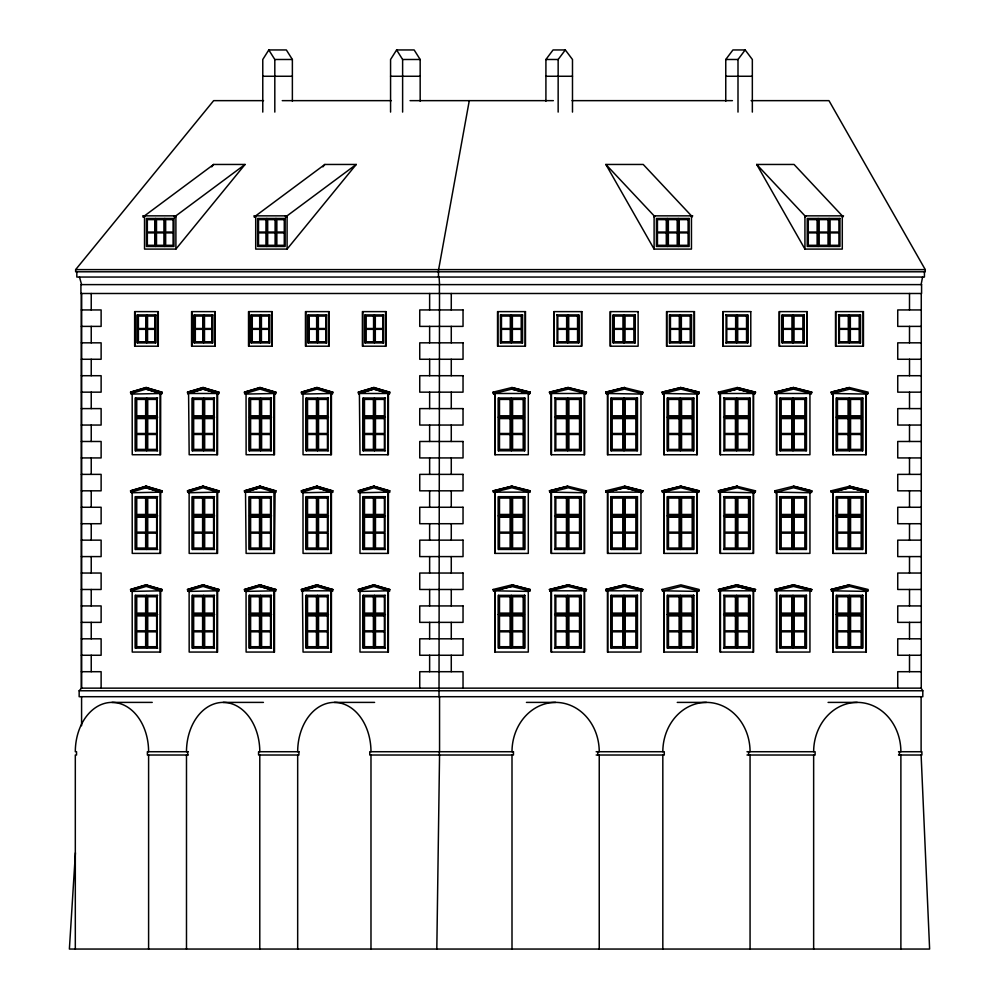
<?xml version="1.0" encoding="UTF-8"?>
<svg xmlns="http://www.w3.org/2000/svg" width="999" height="999" viewBox="0 0 999 999"><rect width="100%" height="100%" fill="white"/><g stroke="black" fill="none" stroke-linecap="round" stroke-linejoin="round"><path stroke-width="1.5" d="M436.813 949.05L439.56 755.019M75.424 852.809L69.381 949.05L929.619 949.05L921.115 755.019M161.001 393.668L161.251 392.17L162.038 392.17L161.788 393.668L161.001 393.668L145.904 389.098L161.788 393.668M161.001 492.332L161.251 490.834L162.038 490.834L161.788 492.332L161.001 492.332L145.904 487.762L161.788 492.332M161.001 590.996L161.251 589.497L162.038 589.497L161.788 590.996L161.001 590.996L146.166 586.425L130.794 590.996L130.544 589.497L145.904 584.852L162.038 589.497M217.932 393.668L218.182 392.17L218.981 392.17L218.731 393.668L217.932 393.668L202.834 389.098L187.737 393.668L187.487 392.17L202.834 387.525L218.981 392.17M217.932 492.332L218.182 490.834L218.981 490.834L218.731 492.332L217.932 492.332L203.097 487.762L187.737 492.332L187.487 490.834L202.834 486.188L218.981 490.834M217.932 590.996L218.182 589.497L218.981 589.497L218.731 590.996L217.932 590.996L203.097 586.425L187.737 590.996L187.487 589.497L202.834 584.852L218.981 589.497M274.875 393.668L275.125 392.17L275.924 392.17L275.662 393.668L274.875 393.668L260.04 389.098L244.68 393.668L244.43 392.17L259.777 387.525L275.924 392.17M274.875 492.332L275.125 490.834L275.924 490.834L275.662 492.332L274.875 492.332L259.777 487.762L244.68 492.332L244.43 490.834L259.777 486.188L275.924 490.834M274.875 590.996L275.125 589.497L275.924 589.497L275.662 590.996L274.875 590.996L259.777 586.425L275.662 590.996M331.818 393.668L332.068 392.17L332.854 392.17L332.605 393.668L331.818 393.668L316.983 389.098L301.611 393.668L301.361 392.17L316.708 387.525L332.854 392.17M331.818 492.332L332.068 490.834L332.854 490.834L332.605 492.332L331.818 492.332L316.708 487.762L332.605 492.332M331.818 590.996L332.068 589.497L332.854 589.497L332.605 590.996L331.818 590.996L316.708 586.425L301.611 590.996L301.361 589.497L316.708 584.852L332.854 589.497M388.748 393.668L388.998 392.17L389.797 392.17L389.548 393.668L388.748 393.668L373.651 389.098L358.554 393.668L358.304 392.17L373.651 387.525L389.797 392.17M388.748 492.332L388.998 490.834L389.797 490.834L389.548 492.332L388.748 492.332L373.913 487.762L358.554 492.332L358.304 490.834L373.651 486.188L389.797 490.834M388.748 590.996L388.998 589.497L389.797 589.497L389.548 590.996L388.748 590.996L373.913 586.425L358.554 590.996L358.304 589.497L373.651 584.852L389.797 589.497M469.28 100.649L438.224 271.79M921.115 284.615L922.564 277.048M655.332 215.846L654.37 217.233L654.108 215.846L605.881 164.46L643.231 164.46L691.458 215.846L691.72 217.233L692.682 215.846L654.108 215.846L654.108 249.088L691.458 249.088L691.458 215.846M806.156 215.846L805.194 217.233L804.932 215.846L756.705 164.46L794.055 164.46L842.282 215.846L842.544 217.233L843.506 215.846L804.932 215.846L804.932 249.088L842.282 249.088L842.282 215.846M529.32 393.668L530.169 392.17L529.32 393.668L511.713 389.098L529.87 393.668M530.169 490.834L529.32 492.332L530.169 490.834L511.9 486.188L493.081 490.834L493.931 492.332L493.081 490.834M529.32 590.996L530.169 589.497L529.87 590.996L528.621 591.396M585.651 393.668L586.5 392.17L568.231 387.525L549.4 392.17L550.262 393.668L549.4 392.17M586.201 492.332L586.5 490.834L567.682 486.188L549.4 490.834L550.262 492.332L568.231 487.762L586.201 492.332L584.952 492.732M585.651 590.996L586.5 589.497L568.231 584.852L549.4 589.497L550.262 590.996L549.4 589.497M641.982 393.668L642.832 392.17L642.532 393.668L641.283 394.068M641.982 492.332L642.832 490.834L641.982 492.332L624.375 487.762L606.031 492.332L605.731 490.834L624.562 486.188L642.832 490.834M642.832 589.497L641.982 590.996L642.832 589.497L624.562 584.852L605.731 589.497L606.593 590.996L624.562 586.425L642.532 590.996M698.863 393.668L699.163 392.17L680.893 387.525L662.062 392.17L662.911 393.668L680.893 389.098L698.863 393.668L697.614 394.068M698.313 492.332L699.163 490.834L680.893 486.188L662.062 490.834L662.911 492.332L662.062 490.834M698.863 590.996L699.163 589.497L680.893 584.852L662.062 589.497L662.911 590.996L680.893 586.425L698.863 590.996L697.614 591.396M754.645 393.668L755.494 392.17L754.645 393.668L737.037 389.098L718.693 393.668L718.393 392.17L737.225 387.525L755.494 392.17M754.645 492.332L755.494 490.834L755.194 492.332L753.945 492.732M754.645 590.996L755.494 589.497L754.645 590.996L737.037 586.425L755.194 590.996M811.825 392.17L810.963 393.668L811.825 392.17L793.543 387.525L774.725 392.17L775.574 393.668L774.725 392.17M810.963 492.332L811.825 490.834L811.525 492.332L810.276 492.732M811.825 589.497L810.963 590.996L811.825 589.497L793.543 584.852L774.725 589.497L775.574 590.996L774.725 589.497M867.856 393.668L868.156 392.17L849.325 387.525L831.056 392.17L831.905 393.668L849.874 389.098L867.856 393.668L866.595 394.068M849.874 486.188L831.056 490.834L831.355 492.332L849.699 487.762L867.856 492.332L868.156 490.834L849.325 486.188L868.156 490.834M867.856 590.996L868.156 589.497L849.325 584.852L831.056 589.497L831.905 590.996L849.874 586.425L867.856 590.996L866.595 591.396M144.53 215.846L144.143 217.233L143.144 217.233L142.77 215.846L175.899 215.846L245.042 164.46L213.661 164.46L144.53 215.846L144.53 249.088L175.899 249.088L245.042 164.46M255.707 215.846L255.332 217.233L254.333 217.233L253.946 215.846L287.088 215.846L356.218 164.46L324.85 164.46L255.707 215.846L255.707 249.088L287.088 249.088L356.218 164.46M292.37 101.186L292.37 59.49L286.351 49.95L268.793 49.95L262.774 59.49L262.774 112.088M420.167 101.186L420.167 59.49L414.148 49.95L396.603 49.95L390.572 59.49L390.572 112.088M545.916 101.186L545.916 59.49L553.071 49.95L565.322 49.95L572.489 59.49L572.489 112.088M558.154 112.088L558.154 59.49L565.322 49.95M725.761 101.186L725.761 59.49L732.929 49.95L745.167 49.95L752.334 59.49L752.334 112.088M737.999 112.088L737.999 59.49L745.167 49.95M751.111 100.649L828.97 100.649L925.261 269.618L925.261 271.79L75.637 271.79L75.637 269.618L213.661 100.649L263.536 100.649M211.713 166.845L213.661 164.46M322.902 166.845L324.85 164.46M921.115 688.149L922.801 690.771L922.801 696.703L79.158 696.703L79.158 690.771L81.581 688.149L81.581 293.494M160.677 393.494L160.614 454.732L132.243 454.732L132.18 393.494L130.794 393.668L130.544 392.17L145.904 387.525L162.038 392.17M146.691 387.525L130.544 392.17M130.794 393.668L146.166 389.098M203.634 387.525L187.487 392.17M218.731 393.668L203.097 389.098L187.737 393.668M260.564 387.525L244.43 392.17M275.662 393.668L274.55 393.494L274.488 454.732L246.116 454.732L246.054 393.494L244.68 393.668M317.507 387.525L301.361 392.17M331.431 394.068L331.431 454.732L303.047 454.732L302.997 393.494L301.611 393.668M374.438 387.525L358.304 392.17M389.548 393.668L373.913 389.098L358.554 393.668M160.677 492.157L160.614 553.396L132.243 553.396L132.18 492.157L130.794 492.332L130.544 490.834L145.904 486.188L162.038 490.834M146.691 486.188L130.544 490.834M130.794 492.332L146.166 487.762M203.634 486.188L187.487 490.834M218.731 492.332L217.62 492.157L217.557 553.396L189.173 553.396L189.123 492.157L187.737 492.332M260.564 486.188L244.43 490.834M331.431 492.732L331.431 553.396L303.047 553.396L302.997 492.157L301.611 492.332L301.361 490.834L316.708 486.188L332.854 490.834M317.507 486.188L301.361 490.834M301.611 492.332L316.983 487.762M374.438 486.188L358.304 490.834M389.548 492.332L388.424 492.157L388.374 553.396L359.99 553.396L359.99 492.732L358.554 492.332M146.691 584.852L130.544 589.497M161.788 590.996L160.677 590.821L160.614 652.06L132.243 652.06L132.18 590.821L130.794 590.996M203.634 584.852L187.487 589.497M218.731 590.996L217.62 590.821L217.557 652.06L189.173 652.06L189.123 590.821L187.737 590.996M274.55 590.821L274.488 652.06L246.116 652.06L246.054 590.821L244.68 590.996L244.43 589.497L259.777 584.852L275.924 589.497M260.564 584.852L244.43 589.497M244.68 590.996L260.04 586.425M317.507 584.852L301.361 589.497M374.438 584.852L358.304 589.497M389.548 590.996L388.424 590.821L388.374 652.06L359.99 652.06L359.99 591.396L358.554 590.996M511.9 389.098L493.381 393.668L493.081 392.17L511.9 387.525L530.169 392.17M493.381 393.668L494.443 394.068M549.962 392.17L568.231 387.525M549.7 393.668L568.231 389.098L586.201 393.668M605.731 392.17L624.562 387.525L605.731 392.17L606.593 393.668L606.293 392.17M606.031 393.668L624.562 389.098L642.532 393.668M662.062 392.17L680.893 387.525M662.362 393.668L663.436 394.068M718.693 393.668L737.225 389.098L755.194 393.668M775.274 392.17L793.543 387.525M775.024 393.668L793.543 389.098L811.525 393.668M831.056 392.17L849.325 387.525M831.355 393.668L832.417 394.068M493.631 490.834L511.9 486.188M493.381 492.332L511.9 487.762L529.87 492.332M549.4 490.834L567.682 486.188M549.7 492.332L550.774 492.732M606.031 492.332L624.562 487.762L642.532 492.332M662.624 490.834L680.893 486.188M662.362 492.332L680.893 487.762L698.863 492.332M718.393 490.834L737.225 486.188L718.393 490.834L718.693 492.332L737.225 487.762L755.194 492.332M718.693 492.332L719.755 492.732M811.525 492.332L793.543 487.762L775.574 492.332L774.725 490.834L793.543 486.188L811.825 490.834M775.024 492.332L776.086 492.732M831.355 492.332L849.874 487.762L867.856 492.332M493.381 590.996L511.9 586.425L493.931 590.996L493.081 589.497L511.9 584.852L530.169 589.497M549.962 589.497L568.231 584.852M549.7 590.996L568.231 586.425L586.201 590.996M605.731 589.497L624.562 584.852M606.031 590.996L607.105 591.396M662.362 590.996L663.436 591.396M718.393 589.497L719.243 590.996L718.393 589.497L736.663 584.852L755.494 589.497M718.943 589.497L737.225 584.852M718.693 590.996L737.225 586.425M775.274 589.497L793.543 584.852M775.024 590.996L793.543 586.425L811.525 590.996M831.056 589.497L849.325 584.852M831.355 590.996L832.417 591.396M268.793 49.95L274.812 59.49L292.37 59.49M396.603 49.95L402.622 59.49L420.167 59.49M545.916 59.49L558.154 59.49M725.761 59.49L737.999 59.49M262.774 76.261L292.37 76.261M390.572 76.261L420.167 76.261M545.916 76.261L572.489 76.261M725.761 76.261L752.334 76.261M282.242 100.649L391.346 100.649M410.052 100.649L553.359 100.649M572.052 100.649L732.429 100.649M75.637 269.618L925.261 269.618M81.356 309.94L101.124 309.94L101.124 326.386L81.356 326.386M921.265 309.94L897.739 309.94L897.739 326.386L921.265 326.386M556.768 314.91L578.896 314.91L578.896 342.919L556.768 342.919M725.761 314.91L747.876 314.91L747.876 342.919L725.761 342.919M838.423 314.91L860.539 314.91L860.539 342.919L838.423 342.919M81.356 342.832L101.124 342.832L101.124 359.265L81.356 359.265M921.265 342.832L897.739 342.832L897.739 359.265L921.265 359.265M81.356 375.711L101.124 375.711L101.124 392.157L81.356 392.157M921.265 375.711L897.739 375.711L897.739 392.157L921.265 392.157M511.9 387.525L529.62 392.17M737.225 387.525L754.932 392.17M493.081 392.17L493.931 393.668M586.5 392.17L567.682 387.525M699.163 392.17L680.331 387.525M718.393 392.17L719.243 393.668M132.18 393.494L131.656 394.068L161.201 393.494M246.054 393.494L245.529 394.068L275.075 393.494M302.997 393.494L302.46 394.068L332.018 393.494L331.493 394.068M641.283 393.494L641.645 394.068L606.73 393.494L607.105 394.068M697.614 393.494L697.976 394.068L663.061 393.494M866.595 393.494L866.97 394.068L832.055 393.494M157.692 398.014L135.165 398.014L135.165 450.786L157.692 450.786M214.623 398.014L192.108 398.014L192.108 450.786L214.623 450.786M271.566 398.014L249.051 398.014L249.051 450.786L271.566 450.786M328.496 398.014L305.981 398.014L305.981 450.786L328.496 450.786M385.439 398.014L362.924 398.014L362.924 450.786L385.439 450.786M554.595 398.014L581.131 398.014L581.131 450.786L554.595 450.786M723.576 398.014L750.124 398.014L750.124 450.786L723.576 450.786M81.356 408.603L101.124 408.603L101.124 425.05L81.356 425.05M921.265 408.603L897.739 408.603L897.739 425.05L921.265 425.05M135.702 417.182L157.692 417.182M192.632 417.182L214.623 417.182M249.575 417.182L271.566 417.182M306.506 417.182L328.496 417.182M363.449 417.182L385.439 417.182M498.264 417.182L524.438 417.182M554.595 417.182L580.769 417.182M610.926 417.182L637.1 417.182M667.245 417.182L693.418 417.182M723.576 417.182L749.75 417.182M779.907 417.182L806.081 417.182M836.238 417.182L862.412 417.182M81.356 441.483L101.124 441.483L101.124 457.929L81.356 457.929M921.265 441.483L897.739 441.483L897.739 457.929L921.265 457.929M81.356 474.375L101.124 474.375L101.124 490.821L81.356 490.821M921.265 474.375L897.739 474.375L897.739 490.821L921.265 490.821M624.562 486.188L642.282 490.834M793.543 486.188L811.263 490.834M259.777 487.762L244.68 492.332M605.731 490.834L606.593 492.332M699.163 490.834L680.331 486.188M774.725 490.834L775.574 492.332M831.056 490.834L831.905 492.332M132.18 492.157L131.656 492.732L161.201 492.157M189.123 492.157L188.586 492.732L218.144 492.157M275.075 492.157L274.488 553.396L246.116 553.396L245.529 492.157L275.662 492.332M302.997 492.157L302.46 492.732L332.018 492.157M359.927 492.157L359.403 492.732L388.961 492.157M584.952 492.157L585.327 492.732L550.399 492.157M753.945 492.157L754.307 492.732L719.392 492.157M810.276 492.157L810.639 492.732L775.724 492.157M157.692 496.678L135.165 496.678L135.165 549.45L157.692 549.45M214.623 496.678L192.108 496.678L192.108 549.45L214.623 549.45M271.566 496.678L249.051 496.678L249.051 549.45L271.566 549.45M328.496 496.678L305.981 496.678L305.981 549.45L328.496 549.45M385.439 496.678L362.924 496.678L362.924 549.45L385.439 549.45M554.595 496.678L581.131 496.678L581.131 549.45L554.595 549.45M723.576 496.678L750.124 496.678L750.124 549.45L723.576 549.45M81.356 507.267L101.124 507.267L101.124 523.713L81.356 523.713M921.265 507.267L897.739 507.267L897.739 523.713L921.265 523.713M135.702 515.846L157.692 515.846M192.632 515.846L214.623 515.846M249.575 515.846L271.566 515.846M306.506 515.846L328.496 515.846M363.449 515.846L385.439 515.846M498.264 515.846L524.438 515.846M554.595 515.846L580.769 515.846M610.926 515.846L637.1 515.846M667.245 515.846L693.418 515.846M723.576 515.846L749.75 515.846M779.907 515.846L806.081 515.846M836.238 515.846L862.412 515.846M81.356 540.147L101.124 540.147L101.124 556.593L81.356 556.593M921.265 540.147L897.739 540.147L897.739 556.593L921.265 556.593M81.356 573.039L101.124 573.039L101.124 589.485L81.356 589.485M921.265 573.039L897.739 573.039L897.739 589.485L921.265 589.485M511.9 584.852L529.62 589.497M316.708 586.425L301.611 590.996M493.081 589.497L493.931 590.996M586.5 589.497L567.682 584.852M662.062 589.497L662.911 590.996M132.18 590.821L131.656 591.396L161.201 590.821M189.123 590.821L188.586 591.396L218.144 590.821M246.054 590.821L245.529 591.396L275.075 590.821M332.605 590.996L331.493 591.396M359.927 590.821L359.403 591.396L388.961 590.821M528.621 590.821L528.995 591.396L494.068 590.821M697.614 590.821L697.976 591.396L663.061 590.821M866.595 590.821L866.97 591.396L832.055 590.821M157.692 595.342L135.165 595.342L135.165 648.114L157.692 648.114M214.623 595.342L192.108 595.342L192.108 648.114L214.623 648.114M271.566 595.342L249.051 595.342L249.051 648.114L271.566 648.114M328.496 595.342L305.981 595.342L305.981 648.114L328.496 648.114M385.439 595.342L362.924 595.342L362.924 648.114L385.439 648.114M554.595 595.342L581.131 595.342L581.131 648.114L554.595 648.114M723.576 595.342L750.124 595.342L750.124 648.114L723.576 648.114M81.356 605.931L101.124 605.931L101.124 622.365L81.356 622.365M921.265 605.931L897.739 605.931L897.739 622.365L921.265 622.365M135.702 614.51L157.692 614.51M192.632 614.51L214.623 614.51M249.575 614.51L271.566 614.51M306.506 614.51L328.496 614.51M363.449 614.51L385.439 614.51M498.264 614.51L524.438 614.51M554.595 614.51L580.769 614.51M610.926 614.51L637.1 614.51M667.245 614.51L693.418 614.51M723.576 614.51L749.75 614.51M779.907 614.51L806.081 614.51M836.238 614.51L862.412 614.51M81.356 638.811L101.124 638.811L101.124 655.257L81.356 655.257M921.265 638.811L897.739 638.811L897.739 655.257L921.265 655.257M81.356 671.703L101.124 671.703L101.124 688.149M921.265 671.703L897.739 671.703L897.739 688.149M79.158 690.771L922.801 690.771M75.312 949.05L75.312 755.019L76.536 755.019L76.536 751.723L75.312 751.723A49.326 36.651 -90 0 1 111.963 702.397L152.235 702.397M186.488 751.723A49.326 36.651 -90 0 1 223.139 702.397L263.424 702.397M297.677 751.723A49.326 36.651 -90 0 1 334.328 702.397L374.6 702.397M526.436 702.397L555.619 702.397A49.326 43.619 -90 0 1 599.238 751.723M677.26 702.397L706.443 702.397A49.326 43.619 -90 0 1 750.062 751.723M828.084 702.397L857.267 702.397A49.326 43.619 -90 0 1 900.886 751.723M188.124 751.723L147.377 751.723L147.377 755.019L188.124 755.019M596.166 751.723L664.273 751.723L664.273 755.019L596.166 755.019M746.99 751.723L815.097 751.723L815.097 755.019L746.99 755.019M898.526 751.723L921.877 751.723L921.877 755.019L898.526 755.019M792.994 387.525L811.263 392.17M624.013 387.525L642.832 392.17M736.663 486.188L755.494 490.834M511.351 486.188L529.62 490.834M792.994 584.852L811.263 589.497M736.663 584.852L754.932 589.497M624.013 584.852L642.282 589.497M511.713 586.425L529.87 590.996M373.651 387.525L388.998 392.17M316.708 387.525L332.068 392.17M259.777 387.525L275.125 392.17M202.834 387.525L218.182 392.17M145.904 387.525L161.251 392.17M373.651 486.188L388.998 490.834M316.708 486.188L332.068 490.834M259.777 486.188L275.125 490.834M202.834 486.188L218.182 490.834M145.904 486.188L161.251 490.834M373.651 584.852L388.998 589.497M316.708 584.852L332.068 589.497M259.777 584.852L275.125 589.497M202.834 584.852L218.182 589.497M145.904 584.852L161.251 589.497M756.705 164.46L804.932 249.088M605.881 164.46L654.108 249.088M285.327 215.846L285.702 217.233L286.701 217.233L287.088 215.846L287.088 249.088M174.138 215.846L174.525 217.233L175.524 217.233L175.899 215.846L175.899 249.088M79.495 277.048L81.581 284.615M831.605 392.17L831.905 393.668M831.605 589.497L831.905 590.996M718.943 490.834L719.243 492.332M662.624 392.17L662.911 393.668M606.293 589.497L606.593 590.996M549.962 490.834L550.262 492.332M439.098 277.048L439.56 284.615M924.425 271.79L924.425 277.048L76.823 277.048L76.823 271.79M921.265 293.494L921.265 688.149L81.356 688.149L81.356 293.494M921.115 696.703L921.115 751.723M909.502 293.494L909.502 309.94M909.502 326.386L909.502 342.832M909.502 359.265L909.502 375.711M909.502 392.157L909.502 408.603M909.502 425.05L909.502 441.483M909.502 457.929L909.502 474.375M909.502 490.821L909.502 507.267M909.502 523.713L909.502 540.147M909.502 556.593L909.502 573.039M909.502 589.485L909.502 605.931M909.502 622.365L909.502 638.811M909.502 655.257L909.502 671.703M900.886 755.019L900.886 949.05M899.437 751.723L899.437 755.019M866.595 492.732L866.97 492.157L832.055 492.157M866.27 394.068L866.27 454.732L832.754 454.732L832.754 394.068M866.27 492.732L866.27 553.396L832.754 553.396L832.754 492.732M866.27 591.396L866.27 652.06L832.754 652.06L832.754 591.396M865.908 394.068L865.908 454.732M865.908 492.732L865.908 553.396M865.908 591.396L865.908 652.06M863.136 311.626L863.136 346.203M862.412 398.014L862.412 450.786M862.412 496.678L862.412 549.45M862.412 595.342L862.412 648.114M860.226 314.91L860.226 342.919M849.325 314.91L849.325 342.919M849.325 398.014L849.325 450.786M849.325 496.678L849.325 549.45M849.325 595.342L849.325 648.114M838.723 314.91L838.723 342.919M836.613 398.014L836.613 450.786M836.613 496.678L836.613 549.45M836.613 595.342L836.613 648.114M835.813 311.626L835.813 346.203M833.116 394.068L833.116 454.732M833.116 492.732L833.116 553.396M833.116 591.396L833.116 652.06M829.058 218.469L829.058 246.466M818.156 218.469L818.156 246.466M813.648 755.019L813.648 949.05M810.276 394.068L810.639 393.494L775.724 393.494L776.086 394.068M810.276 591.396L810.639 590.821L775.724 590.821L776.086 591.396M809.939 394.068L809.939 454.732L776.423 454.732L776.423 394.068M809.939 492.732L809.939 553.396L776.423 553.396L776.423 492.732M809.939 591.396L809.939 652.06L776.423 652.06L776.423 591.396M806.805 311.626L806.805 346.203M806.081 398.014L806.081 450.786M806.081 496.678L806.081 549.45M806.081 595.342L806.081 648.114M803.908 314.91L803.908 342.919M792.994 314.91L792.994 342.919M792.994 398.014L792.994 450.786M792.994 496.678L792.994 549.45M792.994 595.342L792.994 648.114M782.392 314.91L782.392 342.919M780.281 398.014L780.281 450.786M780.281 496.678L780.281 549.45M780.281 595.342L780.281 648.114M779.495 311.626L779.495 346.203M776.785 394.068L776.785 454.732M776.785 492.732L776.785 553.396M776.785 591.396L776.785 652.06M753.945 394.068L754.307 393.494L719.392 393.494M753.945 591.396L754.307 590.821L719.392 590.821L719.755 591.396M753.608 394.068L753.608 454.732L720.092 454.732L720.092 394.068M753.608 492.732L753.608 553.396L720.092 553.396L720.092 492.732M753.608 591.396L753.608 652.06L720.092 652.06L720.092 591.396M753.246 394.068L753.246 454.732M753.246 492.732L753.246 553.396M753.246 591.396L753.246 652.06M750.062 755.019L750.062 949.05M749.75 398.014L749.75 450.786M749.75 496.678L749.75 549.45M749.75 595.342L749.75 648.114M748.613 751.723L748.613 755.019M747.577 314.91L747.577 342.919M736.663 314.91L736.663 342.919M736.663 398.014L736.663 450.786M736.663 496.678L736.663 549.45M736.663 595.342L736.663 648.114M726.073 314.91L726.073 342.919M723.95 398.014L723.95 450.786M723.95 496.678L723.95 549.45M723.95 595.342L723.95 648.114M723.164 311.626L723.164 346.203M720.454 394.068L720.454 454.732M720.454 492.732L720.454 553.396M720.454 591.396L720.454 652.06M697.614 492.732L697.976 492.157L663.061 492.157L663.436 492.732M697.277 394.068L697.277 454.732L663.761 454.732L663.761 394.068M697.277 492.732L697.277 553.396L663.761 553.396L663.761 492.732M697.277 591.396L697.277 652.06L663.761 652.06L663.761 591.396M696.915 394.068L696.915 454.732M696.915 492.732L696.915 553.396M696.915 591.396L696.915 652.06M694.155 311.626L694.155 346.203M693.418 398.014L693.418 450.786M693.418 496.678L693.418 549.45M693.418 595.342L693.418 648.114M691.246 314.91L691.246 342.919M680.331 314.91L680.331 342.919M680.331 398.014L680.331 450.786M680.331 496.678L680.331 549.45M680.331 595.342L680.331 648.114M678.234 218.469L678.234 246.466M669.742 314.91L669.742 342.919M667.619 398.014L667.619 450.786M667.619 496.678L667.619 549.45M667.619 595.342L667.619 648.114M667.332 218.469L667.332 246.466M666.832 311.626L666.832 346.203M664.123 394.068L664.123 454.732M664.123 492.732L664.123 553.396M664.123 591.396L664.123 652.06M662.824 755.019L662.824 949.05M641.283 492.732L641.645 492.157L606.73 492.157M641.283 591.396L641.645 590.821L606.73 590.821M640.958 394.068L640.958 454.732L607.429 454.732L607.429 394.068M640.958 492.732L640.958 553.396L607.429 553.396L607.429 492.732M640.958 591.396L640.958 652.06L607.429 652.06L607.429 591.396M637.1 398.014L637.1 450.786M637.1 496.678L637.1 549.45M637.1 595.342L637.1 648.114M634.914 314.91L634.914 342.919M624.013 314.91L624.013 342.919M624.013 398.014L624.013 450.786M624.013 496.678L624.013 549.45M624.013 595.342L624.013 648.114M613.411 314.91L613.411 342.919M611.288 398.014L611.288 450.786M611.288 496.678L611.288 549.45M611.288 595.342L611.288 648.114M610.501 311.626L610.501 346.203M607.804 394.068L607.804 454.732M607.804 492.732L607.804 553.396M607.804 591.396L607.804 652.06M599.238 755.019L599.238 949.05M597.789 751.723L597.789 755.019M584.952 394.068L585.327 393.494L550.399 393.494L550.774 394.068M584.952 591.396L585.327 590.821L550.399 590.821L550.774 591.396M584.627 394.068L584.627 454.732L551.098 454.732L551.098 394.068M584.627 492.732L584.627 553.396L551.098 553.396L551.098 492.732M584.627 591.396L584.627 652.06L551.098 652.06L551.098 591.396M584.253 394.068L584.253 454.732M584.253 492.732L584.253 553.396M584.253 591.396L584.253 652.06M581.493 311.626L581.493 346.203M580.769 398.014L580.769 450.786M580.769 496.678L580.769 549.45M580.769 595.342L580.769 648.114M578.583 314.91L578.583 342.919M567.682 314.91L567.682 342.919M567.682 398.014L567.682 450.786M567.682 496.678L567.682 549.45M567.682 595.342L567.682 648.114M557.08 314.91L557.08 342.919M554.957 398.014L554.957 450.786M554.957 496.678L554.957 549.45M554.957 595.342L554.957 648.114M554.17 311.626L554.17 346.203M551.473 394.068L551.473 454.732M551.473 492.732L551.473 553.396M551.473 591.396L551.473 652.06M528.621 394.068L528.995 393.494L494.068 393.494M528.621 492.732L528.995 492.157L494.068 492.157L494.443 492.732M528.296 394.068L528.296 454.732L494.767 454.732L494.767 394.068M528.296 492.732L528.296 553.396L494.767 553.396L494.767 492.732M528.296 591.396L528.296 652.06L494.767 652.06L494.767 591.396M525.162 311.626L525.162 346.203M524.438 398.014L524.438 450.786M524.438 496.678L524.438 549.45M524.438 595.342L524.438 648.114M522.252 314.91L522.252 342.919M512 755.019L512 949.05M511.351 314.91L511.351 342.919M511.351 398.014L511.351 450.786M511.351 496.678L511.351 549.45M511.351 595.342L511.351 648.114M500.749 314.91L500.749 342.919M498.626 398.014L498.626 450.786M498.626 496.678L498.626 549.45M498.626 595.342L498.626 648.114M497.839 311.626L497.839 346.203M495.142 394.068L495.142 454.732M495.142 492.732L495.142 553.396M495.142 591.396L495.142 652.06M463.037 688.149L463.037 671.703L419.742 671.703L419.742 688.149M451.273 293.494L451.273 309.94M451.273 326.386L451.273 342.832M451.273 359.265L451.273 375.711M451.273 392.157L451.273 408.603M451.273 425.05L451.273 441.483M451.273 457.929L451.273 474.375M451.273 490.821L451.273 507.267M451.273 523.713L451.273 540.147M451.273 556.593L451.273 573.039M451.273 589.485L451.273 605.931M451.273 622.365L451.273 638.811M451.273 655.257L451.273 671.703M439.51 293.494L439.011 696.703M439.56 696.703L439.56 751.723M439.41 284.615L439.41 293.494M439.31 751.723L439.31 755.019M438.486 271.79L438.486 277.048M429.632 293.494L429.632 309.94M429.632 326.386L429.632 342.832M429.632 359.265L429.632 375.711M429.632 392.157L429.632 408.603M429.632 425.05L429.632 441.483M429.632 457.929L429.632 474.375M429.632 490.821L429.632 507.267M429.632 523.713L429.632 540.147M429.632 556.593L429.632 573.039M429.632 589.485L429.632 605.931M429.632 622.365L429.632 638.811M429.632 655.257L429.632 671.703M402.622 59.49L402.622 112.088M388.961 393.494L359.403 393.494L359.99 454.732L388.374 454.732L388.424 393.494M387.837 394.068L387.837 454.732M387.837 492.732L387.837 553.396M387.837 591.396L387.837 652.06M385.614 311.626L385.614 346.203M384.915 398.014L384.915 450.786M384.915 496.678L384.915 549.45M384.915 595.342L384.915 648.114M383.166 314.91L383.166 342.919M374.438 314.91L374.438 342.919M374.438 398.014L374.438 450.786M374.438 496.678L374.438 549.45M374.438 595.342L374.438 648.114M370.979 755.019L370.979 949.05M365.284 314.91L365.284 342.919M363.449 398.014L363.449 450.786M363.449 496.678L363.449 549.45M363.449 595.342L363.449 648.114M362.837 311.626L362.837 346.203M332.018 590.821L302.46 590.821L303.047 652.06L331.431 652.06L331.431 591.396M330.906 394.068L330.906 454.732M330.906 492.732L330.906 553.396M330.906 591.396L330.906 652.06M328.671 311.626L328.671 346.203M327.972 398.014L327.972 450.786M327.972 496.678L327.972 549.45M327.972 595.342L327.972 648.114M326.223 314.91L326.223 342.919M317.507 314.91L317.507 342.919M317.507 398.014L317.507 450.786M317.507 496.678L317.507 549.45M317.507 595.342L317.507 648.114M308.341 314.91L308.341 342.919M306.506 398.014L306.506 450.786M306.506 496.678L306.506 549.45M306.506 595.342L306.506 648.114M305.906 311.626L305.906 346.203M297.677 755.019L297.677 949.05M275.974 218.469L275.974 246.466M274.812 59.49L274.812 112.088M273.963 394.068L273.963 454.732M273.963 492.732L273.963 553.396M273.963 591.396L273.963 652.06M271.728 311.626L271.728 346.203M271.029 398.014L271.029 450.786M271.029 496.678L271.029 549.45M271.029 595.342L271.029 648.114M269.293 314.91L269.293 342.919M266.82 218.469L266.82 246.466M260.564 314.91L260.564 342.919M260.564 398.014L260.564 450.786M260.564 496.678L260.564 549.45M260.564 595.342L260.564 648.114M259.79 755.019L259.79 949.05M251.411 314.91L251.411 342.919M249.575 398.014L249.575 450.786M249.575 496.678L249.575 549.45M249.575 595.342L249.575 648.114M248.963 311.626L248.963 346.203M218.144 393.494L188.586 393.494L189.173 454.732L217.557 454.732L217.62 393.494M217.033 394.068L217.033 454.732M217.033 492.732L217.033 553.396M217.033 591.396L217.033 652.06M214.797 311.626L214.797 346.203M214.098 398.014L214.098 450.786M214.098 496.678L214.098 549.45M214.098 595.342L214.098 648.114M212.35 314.91L212.35 342.919M203.634 314.91L203.634 342.919M203.634 398.014L203.634 450.786M203.634 496.678L203.634 549.45M203.634 595.342L203.634 648.114M194.468 314.91L194.468 342.919M192.632 398.014L192.632 450.786M192.632 496.678L192.632 549.45M192.632 595.342L192.632 648.114M192.02 311.626L192.02 346.203M187.712 751.723L187.712 755.019M186.488 755.019L186.488 949.05M164.798 218.469L164.798 246.466M160.09 394.068L160.09 454.732M160.09 492.732L160.09 553.396M160.09 591.396L160.09 652.06M157.854 311.626L157.854 346.203M157.155 398.014L157.155 450.786M157.155 496.678L157.155 549.45M157.155 595.342L157.155 648.114M155.632 218.469L155.632 246.466M155.419 314.91L155.419 342.919M148.601 755.019L148.601 949.05M146.691 314.91L146.691 342.919M146.691 398.014L146.691 450.786M146.691 496.678L146.691 549.45M146.691 595.342L146.691 648.114M137.525 314.91L137.525 342.919M135.702 398.014L135.702 450.786M135.702 496.678L135.702 549.45M135.702 595.342L135.702 648.114M135.09 311.626L135.09 346.203M91.234 293.494L91.234 309.94M91.234 326.386L91.234 342.832M91.234 359.265L91.234 375.711M91.234 392.157L91.234 408.603M91.234 425.05L91.234 441.483M91.234 457.929L91.234 474.375M91.234 490.821L91.234 507.267M91.234 523.713L91.234 540.147M91.234 556.593L91.234 573.039M91.234 589.485L91.234 605.931M91.234 622.365L91.234 638.811M91.234 655.257L91.234 671.703M81.581 696.703L81.581 725.736M223.139 702.397A49.326 36.651 -90 0 1 259.79 751.723M334.328 702.397A49.326 36.651 -90 0 1 370.979 751.723M512 751.723A49.326 43.619 -90 0 1 555.619 702.397M111.963 702.397A49.326 36.651 -90 0 1 148.601 751.723M662.824 751.723A49.326 43.619 -90 0 1 706.443 702.397M813.648 751.723A49.326 43.619 -90 0 1 857.267 702.397M173.963 218.469L146.466 218.469L146.466 246.466L173.963 246.466L173.963 218.469M285.14 218.469L257.655 218.469L257.655 246.466L285.14 246.466L285.14 218.469M689.135 218.469L656.418 218.469L656.418 246.466L689.135 246.466L689.135 218.469M839.959 218.469L807.242 218.469L807.242 246.466L839.959 246.466L839.959 218.469M154.77 219.63L147.34 219.63L147.34 232.043L154.77 232.043L154.77 219.63M163.936 219.63L156.493 219.63L156.493 232.043L163.936 232.043L163.936 219.63M173.089 219.63L165.659 219.63L165.659 232.043L173.089 232.043L173.089 219.63M265.959 219.63L258.516 219.63L258.516 232.043L265.959 232.043L265.959 219.63M275.112 219.63L267.682 219.63L267.682 232.043L275.112 232.043L275.112 219.63M284.278 219.63L276.848 219.63L276.848 232.043L284.278 232.043L284.278 219.63M666.296 219.63L657.454 219.63L657.454 232.043L666.296 232.043L666.296 219.63M677.21 219.63L668.356 219.63L668.356 232.043L677.21 232.043L677.21 219.63M688.111 219.63L679.258 219.63L679.258 232.043L688.111 232.043L688.111 219.63M817.12 219.63L808.278 219.63L808.278 232.043L817.12 232.043L817.12 219.63M828.034 219.63L819.18 219.63L819.18 232.043L828.034 232.043L828.034 219.63M838.935 219.63L830.082 219.63L830.082 232.043L838.935 232.043L838.935 219.63M154.77 232.892L147.34 232.892L147.34 245.304L154.77 245.304L154.77 232.892M163.936 232.892L156.493 232.892L156.493 245.304L163.936 245.304L163.936 232.892M173.089 232.892L165.659 232.892L165.659 245.304L173.089 245.304L173.089 232.892M265.959 232.892L258.516 232.892L258.516 245.304L265.959 245.304L265.959 232.892M275.112 232.892L267.682 232.892L267.682 245.304L275.112 245.304L275.112 232.892M284.278 232.892L276.848 232.892L276.848 245.304L284.278 245.304L284.278 232.892M666.296 232.892L657.454 232.892L657.454 245.304L666.296 245.304L666.296 232.892M677.21 232.892L668.356 232.892L668.356 245.304L677.21 245.304L677.21 232.892M688.111 232.892L679.258 232.892L679.258 245.304L688.111 245.304L688.111 232.892M817.12 232.892L808.278 232.892L808.278 245.304L817.12 245.304L817.12 232.892M828.034 232.892L819.18 232.892L819.18 245.304L828.034 245.304L828.034 232.892M838.935 232.892L830.082 232.892L830.082 245.304L838.935 245.304L838.935 232.892M921.577 284.615L80.919 284.615L80.919 293.494L921.577 293.494L921.577 284.615M463.037 309.94L419.742 309.94L419.742 326.386L463.037 326.386L463.037 309.94M158.292 311.626L134.64 311.626L134.64 346.203L158.292 346.203L158.292 311.626M215.235 311.626L191.583 311.626L191.583 346.203L215.235 346.203L215.235 311.626M272.178 311.626L248.526 311.626L248.526 346.203L272.178 346.203L272.178 311.626M329.108 311.626L305.457 311.626L305.457 346.203L329.108 346.203L329.108 311.626M386.051 311.626L362.4 311.626L362.4 346.203L386.051 346.203L386.051 311.626M525.474 311.626L497.539 311.626L497.539 346.203L525.474 346.203L525.474 311.626M581.793 311.626L553.858 311.626L553.858 346.203L581.793 346.203L581.793 311.626M638.124 311.626L610.189 311.626L610.189 346.203L638.124 346.203L638.124 311.626M694.455 311.626L666.52 311.626L666.52 346.203L694.455 346.203L694.455 311.626M750.786 311.626L722.851 311.626L722.851 346.203L750.786 346.203L750.786 311.626M807.117 311.626L779.183 311.626L779.183 346.203L807.117 346.203L807.117 311.626M863.448 311.626L835.514 311.626L835.514 346.203L863.448 346.203L863.448 311.626M155.856 314.91L137.088 314.91L137.088 342.919L155.856 342.919L155.856 314.91M212.787 314.91L194.031 314.91L194.031 342.919L212.787 342.919L212.787 314.91M269.73 314.91L250.961 314.91L250.961 342.919L269.73 342.919L269.73 314.91M326.673 314.91L307.904 314.91L307.904 342.919L326.673 342.919L326.673 314.91M383.604 314.91L364.847 314.91L364.847 342.919L383.604 342.919L383.604 314.91M522.564 314.91L500.437 314.91L500.437 342.919L522.564 342.919L522.564 314.91M635.214 314.91L613.099 314.91L613.099 342.919L635.214 342.919L635.214 314.91M691.545 314.91L669.43 314.91L669.43 342.919L691.545 342.919L691.545 314.91M804.207 314.91L782.092 314.91L782.092 342.919L804.207 342.919L804.207 314.91M145.829 316.071L138.399 316.071L138.399 328.496L145.829 328.496L145.829 316.071M154.995 316.071L147.552 316.071L147.552 328.496L154.995 328.496L154.995 316.071M202.772 316.071L195.329 316.071L195.329 328.496L202.772 328.496L202.772 316.071M211.925 316.071L204.495 316.071L204.495 328.496L211.925 328.496L211.925 316.071M259.703 316.071L252.272 316.071L252.272 328.496L259.703 328.496L259.703 316.071M268.868 316.071L261.426 316.071L261.426 328.496L268.868 328.496L268.868 316.071M316.646 316.071L309.203 316.071L309.203 328.496L316.646 328.496L316.646 316.071M325.799 316.071L318.369 316.071L318.369 328.496L325.799 328.496L325.799 316.071M373.576 316.071L366.146 316.071L366.146 328.496L373.576 328.496L373.576 316.071M382.742 316.071L375.312 316.071L375.312 328.496L382.742 328.496L382.742 316.071M510.314 316.071L501.473 316.071L501.473 328.496L510.314 328.496L510.314 316.071M521.228 316.071L512.375 316.071L512.375 328.496L521.228 328.496L521.228 316.071M566.645 316.071L557.804 316.071L557.804 328.496L566.645 328.496L566.645 316.071M577.559 316.071L568.706 316.071L568.706 328.496L577.559 328.496L577.559 316.071M622.976 316.071L614.135 316.071L614.135 328.496L622.976 328.496L622.976 316.071M633.89 316.071L625.037 316.071L625.037 328.496L633.89 328.496L633.89 316.071M679.308 316.071L670.454 316.071L670.454 328.496L679.308 328.496L679.308 316.071M690.209 316.071L681.368 316.071L681.368 328.496L690.209 328.496L690.209 316.071M735.639 316.071L726.785 316.071L726.785 328.496L735.639 328.496L735.639 316.071M746.54 316.071L737.699 316.071L737.699 328.496L746.54 328.496L746.54 316.071M791.97 316.071L783.116 316.071L783.116 328.496L791.97 328.496L791.97 316.071M802.871 316.071L794.018 316.071L794.018 328.496L802.871 328.496L802.871 316.071M848.301 316.071L839.447 316.071L839.447 328.496L848.301 328.496L848.301 316.071M859.202 316.071L850.349 316.071L850.349 328.496L859.202 328.496L859.202 316.071M145.829 329.333L138.399 329.333L138.399 341.758L145.829 341.758L145.829 329.333M154.995 329.333L147.552 329.333L147.552 341.758L154.995 341.758L154.995 329.333M202.772 329.333L195.329 329.333L195.329 341.758L202.772 341.758L202.772 329.333M211.925 329.333L204.495 329.333L204.495 341.758L211.925 341.758L211.925 329.333M259.703 329.333L252.272 329.333L252.272 341.758L259.703 341.758L259.703 329.333M268.868 329.333L261.426 329.333L261.426 341.758L268.868 341.758L268.868 329.333M316.646 329.333L309.203 329.333L309.203 341.758L316.646 341.758L316.646 329.333M325.799 329.333L318.369 329.333L318.369 341.758L325.799 341.758L325.799 329.333M373.576 329.333L366.146 329.333L366.146 341.758L373.576 341.758L373.576 329.333M382.742 329.333L375.312 329.333L375.312 341.758L382.742 341.758L382.742 329.333M510.314 329.333L501.473 329.333L501.473 341.758L510.314 341.758L510.314 329.333M521.228 329.333L512.375 329.333L512.375 341.758L521.228 341.758L521.228 329.333M566.645 329.333L557.804 329.333L557.804 341.758L566.645 341.758L566.645 329.333M577.559 329.333L568.706 329.333L568.706 341.758L577.559 341.758L577.559 329.333M622.976 329.333L614.135 329.333L614.135 341.758L622.976 341.758L622.976 329.333M633.89 329.333L625.037 329.333L625.037 341.758L633.89 341.758L633.89 329.333M679.308 329.333L670.454 329.333L670.454 341.758L679.308 341.758L679.308 329.333M690.209 329.333L681.368 329.333L681.368 341.758L690.209 341.758L690.209 329.333M735.639 329.333L726.785 329.333L726.785 341.758L735.639 341.758L735.639 329.333M746.54 329.333L737.699 329.333L737.699 341.758L746.54 341.758L746.54 329.333M791.97 329.333L783.116 329.333L783.116 341.758L791.97 341.758L791.97 329.333M802.871 329.333L794.018 329.333L794.018 341.758L802.871 341.758L802.871 329.333M848.301 329.333L839.447 329.333L839.447 341.758L848.301 341.758L848.301 329.333M859.202 329.333L850.349 329.333L850.349 341.758L859.202 341.758L859.202 329.333M463.037 342.832L419.742 342.832L419.742 359.265L463.037 359.265L463.037 342.832M463.037 375.711L419.742 375.711L419.742 392.157L463.037 392.157L463.037 375.711M524.8 398.014L498.264 398.014L498.264 450.786L524.8 450.786L524.8 398.014M637.462 398.014L610.926 398.014L610.926 450.786L637.462 450.786L637.462 398.014M693.793 398.014L667.245 398.014L667.245 450.786L693.793 450.786L693.793 398.014M806.455 398.014L779.907 398.014L779.907 450.786L806.455 450.786L806.455 398.014M862.786 398.014L836.238 398.014L836.238 450.786L862.786 450.786L862.786 398.014M145.654 399.413L136.738 399.413L136.738 415.784L145.654 415.784L145.654 399.413M156.656 399.413L147.727 399.413L147.727 415.784L156.656 415.784L156.656 399.413M202.597 399.413L193.669 399.413L193.669 415.784L202.597 415.784L202.597 399.413M213.586 399.413L204.67 399.413L204.67 415.784L213.586 415.784L213.586 399.413M259.528 399.413L250.612 399.413L250.612 415.784L259.528 415.784L259.528 399.413M270.529 399.413L261.601 399.413L261.601 415.784L270.529 415.784L270.529 399.413M316.471 399.413L307.542 399.413L307.542 415.784L316.471 415.784L316.471 399.413M327.46 399.413L318.544 399.413L318.544 415.784L327.46 415.784L327.46 399.413M373.401 399.413L364.485 399.413L364.485 415.784L373.401 415.784L373.401 399.413M384.403 399.413L375.474 399.413L375.474 415.784L384.403 415.784L384.403 399.413M510.114 399.413L499.5 399.413L499.5 415.784L510.114 415.784L510.114 399.413M523.201 399.413L512.587 399.413L512.587 415.784L523.201 415.784L523.201 399.413M566.445 399.413L555.819 399.413L555.819 415.784L566.445 415.784L566.445 399.413M579.532 399.413L568.906 399.413L568.906 415.784L579.532 415.784L579.532 399.413M622.777 399.413L612.15 399.413L612.15 415.784L622.777 415.784L622.777 399.413M635.864 399.413L625.237 399.413L625.237 415.784L635.864 415.784L635.864 399.413M679.108 399.413L668.481 399.413L668.481 415.784L679.108 415.784L679.108 399.413M692.195 399.413L681.568 399.413L681.568 415.784L692.195 415.784L692.195 399.413M735.439 399.413L724.812 399.413L724.812 415.784L735.439 415.784L735.439 399.413M748.526 399.413L737.899 399.413L737.899 415.784L748.526 415.784L748.526 399.413M791.757 399.413L781.143 399.413L781.143 415.784L791.757 415.784L791.757 399.413M804.844 399.413L794.23 399.413L794.23 415.784L804.844 415.784L804.844 399.413M848.089 399.413L837.474 399.413L837.474 415.784L848.089 415.784L848.089 399.413M861.175 399.413L850.561 399.413L850.561 415.784L861.175 415.784L861.175 399.413M463.037 408.603L419.742 408.603L419.742 425.05L463.037 425.05L463.037 408.603M145.654 418.581L136.738 418.581L136.738 433.479L145.654 433.479L145.654 418.581M156.656 418.581L147.727 418.581L147.727 433.479L156.656 433.479L156.656 418.581M202.597 418.581L193.669 418.581L193.669 433.479L202.597 433.479L202.597 418.581M213.586 418.581L204.67 418.581L204.67 433.479L213.586 433.479L213.586 418.581M259.528 418.581L250.612 418.581L250.612 433.479L259.528 433.479L259.528 418.581M270.529 418.581L261.601 418.581L261.601 433.479L270.529 433.479L270.529 418.581M316.471 418.581L307.542 418.581L307.542 433.479L316.471 433.479L316.471 418.581M327.46 418.581L318.544 418.581L318.544 433.479L327.46 433.479L327.46 418.581M373.401 418.581L364.485 418.581L364.485 433.479L373.401 433.479L373.401 418.581M384.403 418.581L375.474 418.581L375.474 433.479L384.403 433.479L384.403 418.581M510.114 418.581L499.5 418.581L499.5 433.479L510.114 433.479L510.114 418.581M523.201 418.581L512.587 418.581L512.587 433.479L523.201 433.479L523.201 418.581M566.445 418.581L555.819 418.581L555.819 433.479L566.445 433.479L566.445 418.581M579.532 418.581L568.906 418.581L568.906 433.479L579.532 433.479L579.532 418.581M622.777 418.581L612.15 418.581L612.15 433.479L622.777 433.479L622.777 418.581M635.864 418.581L625.237 418.581L625.237 433.479L635.864 433.479L635.864 418.581M679.108 418.581L668.481 418.581L668.481 433.479L679.108 433.479L679.108 418.581M692.195 418.581L681.568 418.581L681.568 433.479L692.195 433.479L692.195 418.581M735.439 418.581L724.812 418.581L724.812 433.479L735.439 433.479L735.439 418.581M748.526 418.581L737.899 418.581L737.899 433.479L748.526 433.479L748.526 418.581M791.757 418.581L781.143 418.581L781.143 433.479L791.757 433.479L791.757 418.581M804.844 418.581L794.23 418.581L794.23 433.479L804.844 433.479L804.844 418.581M848.089 418.581L837.474 418.581L837.474 433.479L848.089 433.479L848.089 418.581M861.175 418.581L850.561 418.581L850.561 433.479L861.175 433.479L861.175 418.581M145.654 434.49L136.738 434.49L136.738 449.388L145.654 449.388L145.654 434.49M156.656 434.49L147.727 434.49L147.727 449.388L156.656 449.388L156.656 434.49M202.597 434.49L193.669 434.49L193.669 449.388L202.597 449.388L202.597 434.49M213.586 434.49L204.67 434.49L204.67 449.388L213.586 449.388L213.586 434.49M259.528 434.49L250.612 434.49L250.612 449.388L259.528 449.388L259.528 434.49M270.529 434.49L261.601 434.49L261.601 449.388L270.529 449.388L270.529 434.49M316.471 434.49L307.542 434.49L307.542 449.388L316.471 449.388L316.471 434.49M327.46 434.49L318.544 434.49L318.544 449.388L327.46 449.388L327.46 434.49M373.401 434.49L364.485 434.49L364.485 449.388L373.401 449.388L373.401 434.49M384.403 434.49L375.474 434.49L375.474 449.388L384.403 449.388L384.403 434.49M510.114 434.49L499.5 434.49L499.5 449.388L510.114 449.388L510.114 434.49M523.201 434.49L512.587 434.49L512.587 449.388L523.201 449.388L523.201 434.49M566.445 434.49L555.819 434.49L555.819 449.388L566.445 449.388L566.445 434.49M579.532 434.49L568.906 434.49L568.906 449.388L579.532 449.388L579.532 434.49M622.777 434.49L612.15 434.49L612.15 449.388L622.777 449.388L622.777 434.49M635.864 434.49L625.237 434.49L625.237 449.388L635.864 449.388L635.864 434.49M679.108 434.49L668.481 434.49L668.481 449.388L679.108 449.388L679.108 434.49M692.195 434.49L681.568 434.49L681.568 449.388L692.195 449.388L692.195 434.49M735.439 434.49L724.812 434.49L724.812 449.388L735.439 449.388L735.439 434.49M748.526 434.49L737.899 434.49L737.899 449.388L748.526 449.388L748.526 434.49M791.757 434.49L781.143 434.49L781.143 449.388L791.757 449.388L791.757 434.49M804.844 434.49L794.23 434.49L794.23 449.388L804.844 449.388L804.844 434.49M848.089 434.49L837.474 434.49L837.474 449.388L848.089 449.388L848.089 434.49M861.175 434.49L850.561 434.49L850.561 449.388L861.175 449.388L861.175 434.49M463.037 441.483L419.742 441.483L419.742 457.929L463.037 457.929L463.037 441.483M463.037 474.375L419.742 474.375L419.742 490.821L463.037 490.821L463.037 474.375M524.8 496.678L498.264 496.678L498.264 549.45L524.8 549.45L524.8 496.678M637.462 496.678L610.926 496.678L610.926 549.45L637.462 549.45L637.462 496.678M693.793 496.678L667.245 496.678L667.245 549.45L693.793 549.45L693.793 496.678M806.455 496.678L779.907 496.678L779.907 549.45L806.455 549.45L806.455 496.678M862.786 496.678L836.238 496.678L836.238 549.45L862.786 549.45L862.786 496.678M145.654 498.076L136.738 498.076L136.738 514.448L145.654 514.448L145.654 498.076M156.656 498.076L147.727 498.076L147.727 514.448L156.656 514.448L156.656 498.076M202.597 498.076L193.669 498.076L193.669 514.448L202.597 514.448L202.597 498.076M213.586 498.076L204.67 498.076L204.67 514.448L213.586 514.448L213.586 498.076M259.528 498.076L250.612 498.076L250.612 514.448L259.528 514.448L259.528 498.076M270.529 498.076L261.601 498.076L261.601 514.448L270.529 514.448L270.529 498.076M316.471 498.076L307.542 498.076L307.542 514.448L316.471 514.448L316.471 498.076M327.46 498.076L318.544 498.076L318.544 514.448L327.46 514.448L327.46 498.076M373.401 498.076L364.485 498.076L364.485 514.448L373.401 514.448L373.401 498.076M384.403 498.076L375.474 498.076L375.474 514.448L384.403 514.448L384.403 498.076M510.114 498.076L499.5 498.076L499.5 514.448L510.114 514.448L510.114 498.076M523.201 498.076L512.587 498.076L512.587 514.448L523.201 514.448L523.201 498.076M566.445 498.076L555.819 498.076L555.819 514.448L566.445 514.448L566.445 498.076M579.532 498.076L568.906 498.076L568.906 514.448L579.532 514.448L579.532 498.076M622.777 498.076L612.15 498.076L612.15 514.448L622.777 514.448L622.777 498.076M635.864 498.076L625.237 498.076L625.237 514.448L635.864 514.448L635.864 498.076M679.108 498.076L668.481 498.076L668.481 514.448L679.108 514.448L679.108 498.076M692.195 498.076L681.568 498.076L681.568 514.448L692.195 514.448L692.195 498.076M735.439 498.076L724.812 498.076L724.812 514.448L735.439 514.448L735.439 498.076M748.526 498.076L737.899 498.076L737.899 514.448L748.526 514.448L748.526 498.076M791.757 498.076L781.143 498.076L781.143 514.448L791.757 514.448L791.757 498.076M804.844 498.076L794.23 498.076L794.23 514.448L804.844 514.448L804.844 498.076M848.089 498.076L837.474 498.076L837.474 514.448L848.089 514.448L848.089 498.076M861.175 498.076L850.561 498.076L850.561 514.448L861.175 514.448L861.175 498.076M463.037 507.267L419.742 507.267L419.742 523.713L463.037 523.713L463.037 507.267M145.654 517.245L136.738 517.245L136.738 532.142L145.654 532.142L145.654 517.245M156.656 517.245L147.727 517.245L147.727 532.142L156.656 532.142L156.656 517.245M202.597 517.245L193.669 517.245L193.669 532.142L202.597 532.142L202.597 517.245M213.586 517.245L204.67 517.245L204.67 532.142L213.586 532.142L213.586 517.245M259.528 517.245L250.612 517.245L250.612 532.142L259.528 532.142L259.528 517.245M270.529 517.245L261.601 517.245L261.601 532.142L270.529 532.142L270.529 517.245M316.471 517.245L307.542 517.245L307.542 532.142L316.471 532.142L316.471 517.245M327.46 517.245L318.544 517.245L318.544 532.142L327.46 532.142L327.46 517.245M373.401 517.245L364.485 517.245L364.485 532.142L373.401 532.142L373.401 517.245M384.403 517.245L375.474 517.245L375.474 532.142L384.403 532.142L384.403 517.245M510.114 517.245L499.5 517.245L499.5 532.142L510.114 532.142L510.114 517.245M523.201 517.245L512.587 517.245L512.587 532.142L523.201 532.142L523.201 517.245M566.445 517.245L555.819 517.245L555.819 532.142L566.445 532.142L566.445 517.245M579.532 517.245L568.906 517.245L568.906 532.142L579.532 532.142L579.532 517.245M622.777 517.245L612.15 517.245L612.15 532.142L622.777 532.142L622.777 517.245M635.864 517.245L625.237 517.245L625.237 532.142L635.864 532.142L635.864 517.245M679.108 517.245L668.481 517.245L668.481 532.142L679.108 532.142L679.108 517.245M692.195 517.245L681.568 517.245L681.568 532.142L692.195 532.142L692.195 517.245M735.439 517.245L724.812 517.245L724.812 532.142L735.439 532.142L735.439 517.245M748.526 517.245L737.899 517.245L737.899 532.142L748.526 532.142L748.526 517.245M791.757 517.245L781.143 517.245L781.143 532.142L791.757 532.142L791.757 517.245M804.844 517.245L794.23 517.245L794.23 532.142L804.844 532.142L804.844 517.245M848.089 517.245L837.474 517.245L837.474 532.142L848.089 532.142L848.089 517.245M861.175 517.245L850.561 517.245L850.561 532.142L861.175 532.142L861.175 517.245M145.654 533.154L136.738 533.154L136.738 548.051L145.654 548.051L145.654 533.154M156.656 533.154L147.727 533.154L147.727 548.051L156.656 548.051L156.656 533.154M202.597 533.154L193.669 533.154L193.669 548.051L202.597 548.051L202.597 533.154M213.586 533.154L204.67 533.154L204.67 548.051L213.586 548.051L213.586 533.154M259.528 533.154L250.612 533.154L250.612 548.051L259.528 548.051L259.528 533.154M270.529 533.154L261.601 533.154L261.601 548.051L270.529 548.051L270.529 533.154M316.471 533.154L307.542 533.154L307.542 548.051L316.471 548.051L316.471 533.154M327.46 533.154L318.544 533.154L318.544 548.051L327.46 548.051L327.46 533.154M373.401 533.154L364.485 533.154L364.485 548.051L373.401 548.051L373.401 533.154M384.403 533.154L375.474 533.154L375.474 548.051L384.403 548.051L384.403 533.154M510.114 533.154L499.5 533.154L499.5 548.051L510.114 548.051L510.114 533.154M523.201 533.154L512.587 533.154L512.587 548.051L523.201 548.051L523.201 533.154M566.445 533.154L555.819 533.154L555.819 548.051L566.445 548.051L566.445 533.154M579.532 533.154L568.906 533.154L568.906 548.051L579.532 548.051L579.532 533.154M622.777 533.154L612.15 533.154L612.15 548.051L622.777 548.051L622.777 533.154M635.864 533.154L625.237 533.154L625.237 548.051L635.864 548.051L635.864 533.154M679.108 533.154L668.481 533.154L668.481 548.051L679.108 548.051L679.108 533.154M692.195 533.154L681.568 533.154L681.568 548.051L692.195 548.051L692.195 533.154M735.439 533.154L724.812 533.154L724.812 548.051L735.439 548.051L735.439 533.154M748.526 533.154L737.899 533.154L737.899 548.051L748.526 548.051L748.526 533.154M791.757 533.154L781.143 533.154L781.143 548.051L791.757 548.051L791.757 533.154M804.844 533.154L794.23 533.154L794.23 548.051L804.844 548.051L804.844 533.154M848.089 533.154L837.474 533.154L837.474 548.051L848.089 548.051L848.089 533.154M861.175 533.154L850.561 533.154L850.561 548.051L861.175 548.051L861.175 533.154M463.037 540.147L419.742 540.147L419.742 556.593L463.037 556.593L463.037 540.147M463.037 573.039L419.742 573.039L419.742 589.485L463.037 589.485L463.037 573.039M524.8 595.342L498.264 595.342L498.264 648.114L524.8 648.114L524.8 595.342M637.462 595.342L610.926 595.342L610.926 648.114L637.462 648.114L637.462 595.342M693.793 595.342L667.245 595.342L667.245 648.114L693.793 648.114L693.793 595.342M806.455 595.342L779.907 595.342L779.907 648.114L806.455 648.114L806.455 595.342M862.786 595.342L836.238 595.342L836.238 648.114L862.786 648.114L862.786 595.342M145.654 596.74L136.738 596.74L136.738 613.111L145.654 613.111L145.654 596.74M156.656 596.74L147.727 596.74L147.727 613.111L156.656 613.111L156.656 596.74M202.597 596.74L193.669 596.74L193.669 613.111L202.597 613.111L202.597 596.74M213.586 596.74L204.67 596.74L204.67 613.111L213.586 613.111L213.586 596.74M259.528 596.74L250.612 596.74L250.612 613.111L259.528 613.111L259.528 596.74M270.529 596.74L261.601 596.74L261.601 613.111L270.529 613.111L270.529 596.74M316.471 596.74L307.542 596.74L307.542 613.111L316.471 613.111L316.471 596.74M327.46 596.74L318.544 596.74L318.544 613.111L327.46 613.111L327.46 596.74M373.401 596.74L364.485 596.74L364.485 613.111L373.401 613.111L373.401 596.74M384.403 596.74L375.474 596.74L375.474 613.111L384.403 613.111L384.403 596.74M510.114 596.74L499.5 596.74L499.5 613.111L510.114 613.111L510.114 596.74M523.201 596.74L512.587 596.74L512.587 613.111L523.201 613.111L523.201 596.74M566.445 596.74L555.819 596.74L555.819 613.111L566.445 613.111L566.445 596.74M579.532 596.74L568.906 596.74L568.906 613.111L579.532 613.111L579.532 596.74M622.777 596.74L612.15 596.74L612.15 613.111L622.777 613.111L622.777 596.74M635.864 596.74L625.237 596.74L625.237 613.111L635.864 613.111L635.864 596.74M679.108 596.74L668.481 596.74L668.481 613.111L679.108 613.111L679.108 596.74M692.195 596.74L681.568 596.74L681.568 613.111L692.195 613.111L692.195 596.74M735.439 596.74L724.812 596.74L724.812 613.111L735.439 613.111L735.439 596.74M748.526 596.74L737.899 596.74L737.899 613.111L748.526 613.111L748.526 596.74M791.757 596.74L781.143 596.74L781.143 613.111L791.757 613.111L791.757 596.74M804.844 596.74L794.23 596.74L794.23 613.111L804.844 613.111L804.844 596.74M848.089 596.74L837.474 596.74L837.474 613.111L848.089 613.111L848.089 596.74M861.175 596.74L850.561 596.74L850.561 613.111L861.175 613.111L861.175 596.74M463.037 605.931L419.742 605.931L419.742 622.365L463.037 622.365L463.037 605.931M145.654 615.908L136.738 615.908L136.738 630.806L145.654 630.806L145.654 615.908M156.656 615.908L147.727 615.908L147.727 630.806L156.656 630.806L156.656 615.908M202.597 615.908L193.669 615.908L193.669 630.806L202.597 630.806L202.597 615.908M213.586 615.908L204.67 615.908L204.67 630.806L213.586 630.806L213.586 615.908M259.528 615.908L250.612 615.908L250.612 630.806L259.528 630.806L259.528 615.908M270.529 615.908L261.601 615.908L261.601 630.806L270.529 630.806L270.529 615.908M316.471 615.908L307.542 615.908L307.542 630.806L316.471 630.806L316.471 615.908M327.46 615.908L318.544 615.908L318.544 630.806L327.46 630.806L327.46 615.908M373.401 615.908L364.485 615.908L364.485 630.806L373.401 630.806L373.401 615.908M384.403 615.908L375.474 615.908L375.474 630.806L384.403 630.806L384.403 615.908M510.114 615.908L499.5 615.908L499.5 630.806L510.114 630.806L510.114 615.908M523.201 615.908L512.587 615.908L512.587 630.806L523.201 630.806L523.201 615.908M566.445 615.908L555.819 615.908L555.819 630.806L566.445 630.806L566.445 615.908M579.532 615.908L568.906 615.908L568.906 630.806L579.532 630.806L579.532 615.908M622.777 615.908L612.15 615.908L612.15 630.806L622.777 630.806L622.777 615.908M635.864 615.908L625.237 615.908L625.237 630.806L635.864 630.806L635.864 615.908M679.108 615.908L668.481 615.908L668.481 630.806L679.108 630.806L679.108 615.908M692.195 615.908L681.568 615.908L681.568 630.806L692.195 630.806L692.195 615.908M735.439 615.908L724.812 615.908L724.812 630.806L735.439 630.806L735.439 615.908M748.526 615.908L737.899 615.908L737.899 630.806L748.526 630.806L748.526 615.908M791.757 615.908L781.143 615.908L781.143 630.806L791.757 630.806L791.757 615.908M804.844 615.908L794.23 615.908L794.23 630.806L804.844 630.806L804.844 615.908M848.089 615.908L837.474 615.908L837.474 630.806L848.089 630.806L848.089 615.908M861.175 615.908L850.561 615.908L850.561 630.806L861.175 630.806L861.175 615.908M145.654 631.818L136.738 631.818L136.738 646.715L145.654 646.715L145.654 631.818M156.656 631.818L147.727 631.818L147.727 646.715L156.656 646.715L156.656 631.818M202.597 631.818L193.669 631.818L193.669 646.715L202.597 646.715L202.597 631.818M213.586 631.818L204.67 631.818L204.67 646.715L213.586 646.715L213.586 631.818M259.528 631.818L250.612 631.818L250.612 646.715L259.528 646.715L259.528 631.818M270.529 631.818L261.601 631.818L261.601 646.715L270.529 646.715L270.529 631.818M316.471 631.818L307.542 631.818L307.542 646.715L316.471 646.715L316.471 631.818M327.46 631.818L318.544 631.818L318.544 646.715L327.46 646.715L327.46 631.818M373.401 631.818L364.485 631.818L364.485 646.715L373.401 646.715L373.401 631.818M384.403 631.818L375.474 631.818L375.474 646.715L384.403 646.715L384.403 631.818M510.114 631.818L499.5 631.818L499.5 646.715L510.114 646.715L510.114 631.818M523.201 631.818L512.587 631.818L512.587 646.715L523.201 646.715L523.201 631.818M566.445 631.818L555.819 631.818L555.819 646.715L566.445 646.715L566.445 631.818M579.532 631.818L568.906 631.818L568.906 646.715L579.532 646.715L579.532 631.818M622.777 631.818L612.15 631.818L612.15 646.715L622.777 646.715L622.777 631.818M635.864 631.818L625.237 631.818L625.237 646.715L635.864 646.715L635.864 631.818M679.108 631.818L668.481 631.818L668.481 646.715L679.108 646.715L679.108 631.818M692.195 631.818L681.568 631.818L681.568 646.715L692.195 646.715L692.195 631.818M735.439 631.818L724.812 631.818L724.812 646.715L735.439 646.715L735.439 631.818M748.526 631.818L737.899 631.818L737.899 646.715L748.526 646.715L748.526 631.818M791.757 631.818L781.143 631.818L781.143 646.715L791.757 646.715L791.757 631.818M804.844 631.818L794.23 631.818L794.23 646.715L804.844 646.715L804.844 631.818M848.089 631.818L837.474 631.818L837.474 646.715L848.089 646.715L848.089 631.818M861.175 631.818L850.561 631.818L850.561 646.715L861.175 646.715L861.175 631.818M463.037 638.811L419.742 638.811L419.742 655.257L463.037 655.257L463.037 638.811M298.901 751.723L258.566 751.723L258.566 755.019L298.901 755.019L298.901 751.723M513.449 751.723L369.755 751.723L369.755 755.019L513.449 755.019L513.449 751.723"/></g></svg>
